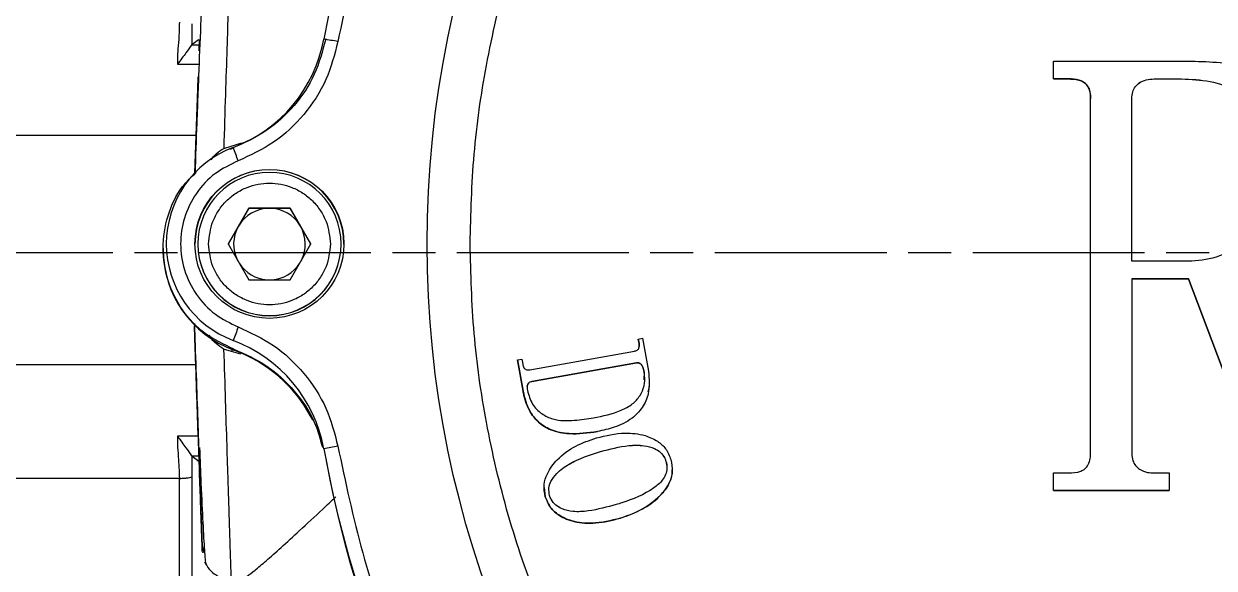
# Model space of a CAD drawing. Header units: millimetres. Extents: x 2003 to 4439, y 563 to 2285.
# Drawn here: x 3572.4 to 3655.5, y 2013.4 to 2051.4 of the extents above; entities that cross this region are included whole.
import ezdxf

# ---------------------------------------------------------------- set-up
doc = ezdxf.new("R2010")
doc.units = ezdxf.units.MM
doc.linetypes.add('AM_ISO08W050', pattern=[18, 12, -1.5, 3, -1.5])
doc.layers.add('AM_7', color=4, linetype='AM_ISO08W050', lineweight=25)

msp = doc.modelspace()

# ---------------------------------------------------------------- linework, layer by layer
at = {"color": 7, "linetype": 'Continuous', "lineweight": 25}
for p, q in [((3584.164, 2051.432), (3584.164, 2049.976)), ((3584.164, 2049.976), (3584.643, 2050.34)), ((3584.677, 2050.341), (3584.677, 2050.327)), ((3584.148, 2049.948), (3584.164, 2049.976)), ((3584.664, 2049.948), (3584.148, 2049.948)), ((3584.677, 2050.327), (3584.65, 2049.533)), ((3644.294, 2047.582), (3644.294, 2048.815)), ((3644.294, 2048.815), (3654.183, 2048.815)), ((3583.17, 2048.599), (3584.668, 2048.599)), ((3584.586, 2047.699), (3584.558, 2046.913)), ((3584.586, 2047.716), (3584.586, 2047.699)), ((3645.334, 2047.582), (3644.294, 2047.582)), ((3644.294, 2047.582), (3644.294, 2047.58)), ((3644.294, 2047.58), (3645.334, 2047.58)), ((3645.334, 2047.582), (3645.334, 2047.58)), ((3651.332, 2047.582), (3653.232, 2047.582)), ((3651.332, 2047.582), (3651.332, 2047.58)), ((3651.332, 2047.58), (3653.232, 2047.58)), ((3653.232, 2047.582), (3653.232, 2047.58)), ((3584.558, 2046.913), (3584.351, 2040.992)), ((3646.895, 2021.435), (3646.895, 2046.195)), ((3649.771, 2034.843), (3649.771, 2046.189)), ((3584.443, 2043.618), (3549.164, 2043.618)), ((3586.39, 2042.726), (3586.919, 2042.881)), ((3586.919, 2042.881), (3587.646, 2043.113)), ((3586.867, 2042.672), (3587.099, 2042.799)), ((3588.143, 2038.547), (3586.7, 2036.047)), ((3587.421, 2037.291), (3588.143, 2038.541)), ((3591.03, 2038.547), (3588.143, 2038.547)), ((3588.143, 2038.541), (3588.143, 2038.547)), ((3588.143, 2038.541), (3589.586, 2038.541)), ((3589.586, 2038.541), (3591.03, 2038.541)), ((3592.473, 2036.047), (3591.03, 2038.547)), ((3591.03, 2038.541), (3591.03, 2038.547)), ((3591.03, 2038.541), (3591.751, 2037.291)), ((3586.701, 2036.044), (3587.421, 2037.291)), ((3591.751, 2037.291), (3592.471, 2036.044)), ((3582.164, 2035.751), (3582.164, 2035.679)), ((3582.386, 2036.049), (3582.386, 2036.016)), ((3584.586, 2036.046), (3584.586, 2036.034)), ((3586.7, 2036.047), (3588.143, 2033.547)), ((3591.03, 2033.547), (3592.473, 2036.047)), ((3594.586, 2036.034), (3594.586, 2036.046)), ((3653.579, 2034.843), (3649.771, 2034.843)), ((3588.143, 2033.547), (3591.03, 2033.547)), ((3653.733, 2033.61), (3649.771, 2033.61)), ((3649.771, 2033.61), (3649.771, 2021.403)), ((3649.771, 2033.608), (3653.733, 2033.608)), ((3659.301, 2018.815), (3653.733, 2033.61)), ((3653.733, 2033.61), (3653.733, 2033.608)), ((3653.733, 2033.608), (3659.301, 2018.813)), ((3587.055, 2029.275), (3587.055, 2029.309)), ((3615.323, 2029.402), (3615.629, 2029.456)), ((3615.379, 2029.096), (3615.323, 2029.402)), ((3615.323, 2029.402), (3615.323, 2029.4)), ((3615.323, 2029.4), (3615.379, 2029.094)), ((3615.379, 2029.096), (3615.379, 2029.094)), ((3615.379, 2029.094), (3615.38, 2028.876)), ((3615.629, 2029.456), (3616.04, 2027.158)), ((3586.943, 2028.544), (3586.387, 2028.704)), ((3586.983, 2028.674), (3586.943, 2028.544)), ((3587.58, 2028.351), (3586.943, 2028.544)), ((3587.099, 2028.631), (3587.099, 2028.704)), ((3606.891, 2027.952), (3607.198, 2028.006)), ((3607.282, 2025.758), (3606.891, 2027.952)), ((3606.891, 2027.952), (3606.891, 2027.95)), ((3606.891, 2027.95), (3607.282, 2025.755)), ((3607.198, 2028.006), (3607.261, 2027.649)), ((3607.751, 2027.262), (3615.051, 2028.562)), ((3549.164, 2027.628), (3584.442, 2027.628)), ((3584.442, 2027.628), (3584.446, 2027.491)), ((3615.198, 2027.746), (3607.897, 2026.445)), ((3607.897, 2026.443), (3615.198, 2027.743)), ((3615.198, 2027.743), (3615.198, 2027.746)), ((3615.733, 2027.102), (3615.723, 2026.563)), ((3615.733, 2027.102), (3615.733, 2027.104)), ((3607.897, 2026.443), (3607.897, 2026.445)), ((3607.282, 2025.758), (3607.282, 2025.755)), ((3616.098, 2026.107), (3616.098, 2026.11)), ((3592.605, 2023.704), (3592.496, 2023.952)), ((3584.617, 2022.611), (3583.17, 2022.611)), ((3593.377, 2021.737), (3593.377, 2021.703)), ((3584.164, 2021.229), (3584.148, 2021.257)), ((3584.148, 2021.257), (3584.664, 2021.257)), ((3584.164, 2021.229), (3584.164, 2019.772)), ((3584.679, 2020.835), (3584.164, 2021.229)), ((3584.667, 2021.257), (3584.728, 2021.257)), ((3583.298, 2019.67), (3549.164, 2019.666)), ((3617.702, 2020.28), (3617.702, 2020.283)), ((3644.294, 2018.815), (3644.294, 2020.048)), ((3644.294, 2020.048), (3645.334, 2020.048)), ((3651.332, 2020.048), (3652.372, 2020.048)), ((3652.372, 2020.048), (3652.372, 2018.815)), ((3608.744, 2019.04), (3608.744, 2019.038)), ((3608.757, 2019.04), (3608.835, 2018.385)), ((3652.372, 2018.815), (3644.294, 2018.815)), ((3644.294, 2018.815), (3644.294, 2018.813)), ((3644.294, 2018.813), (3652.372, 2018.813)), ((3652.372, 2018.815), (3652.372, 2018.813))]:
    msp.add_line(p, q, dxfattribs=at)
at = {"color": 7, "linetype": 'Continuous', "lineweight": 25, "flags": 128}
for points in [[(3583.297, 1959.63), (3583.297, 1960.9), (3583.297, 1962.515), (3583.297, 1964.467), (3583.297, 1966.747), (3583.297, 1969.346), (3583.297, 1972.25), (3583.297, 1975.447), (3583.297, 1978.921), (3583.297, 1982.657), (3583.297, 1986.637), (3583.297, 1990.843), (3583.297, 1995.255), (3583.297, 1999.853), (3583.298, 2004.616), (3583.298, 2009.522), (3583.298, 2014.548), (3583.298, 2019.67)], [(3584.164, 2019.772), (3584.164, 2014.682), (3584.164, 2009.689), (3584.164, 2004.815), (3584.164, 2000.083), (3584.163, 1995.514), (3584.163, 1991.131), (3584.163, 1986.952), (3584.163, 1982.997), (3584.163, 1979.286), (3584.163, 1975.834), (3584.163, 1972.658), (3584.163, 1969.772), (3584.163, 1967.19), (3584.163, 1964.925), (3584.163, 1962.985), (3584.163, 1961.381), (3584.163, 1960.119)]]:
    msp.add_lwpolyline(points, dxfattribs=at)
at = {"color": 7, "linetype": 'Continuous', "lineweight": 25}
for centre, radius in [((3672.086, 2036.052), 71.5), ((3589.586, 2036.052), 5.2)]:
    msp.add_circle(centre, radius, dxfattribs=at)
for centre, radius, start, end in [((3672.086, 2036.049), 80, 100.30604, 169.69383), ((3583.538, 2052.151), 10, 290.58663, 349.69385), ((3572.88, 1933.453), 118.693, 79.57321, 80.05575), ((3589.586, 2036.049), 7.2, 110.58661, 179.99981), ((3278.279, 1926.011), 330.121, 20.5433, 20.71651), ((3589.586, 2036.034), 5.2, 0.00011, 179.99974), ((3589.586, 2036.046), 5, 359.99978, 179.99975), ((3589.586, 2036.041), 2.5, 89.99966, 149.9996), ((3589.586, 2036.041), 2.5, 29.99978, 89.99971), ((3589.586, 2036.041), 2.5, 149.99962, 207.09742), ((3589.586, 2036.041), 2.5, 332.90197, 29.99975), ((3589.664, 2035.679), 7.5, 179.99988, 250.00153), ((3589.586, 2036.049), 7.2, 179.99987, 249.41339), ((3589.586, 2036.046), 5, 179.99995, 359.99959), ((3589.586, 2036.034), 5, 179.99995, 359.99959), ((3589.586, 2036.041), 2.5, 212.9021, 265.89476), ((3589.586, 2036.041), 2.5, 274.10462, 327.09726), ((3900.955, 1912.209), 335.031, 159.37056, 159.54192), ((3583.538, 2019.948), 10, 10.30615, 69.41337), ((3583.679, 2019.234), 10, 28.14855, 70.0015), ((3615.41, 1904.766), 119.028, 100.18577, 100.66732), ((3672.086, 2036.05), 80, 190.30617, 259.69396), ((3672.164, 2035.677), 80, 190.52799, 258.6349)]:
    msp.add_arc(centre, radius, start, end, dxfattribs=at)
for points, knots in [([(3657.953, 2113.777), (3655.457, 2113.25), (3650.419, 2112.188), (3643.042, 2109.649), (3635.8, 2106.38), (3628.821, 2102.318), (3622.218, 2097.506), (3616.125, 2092.013), (3610.632, 2085.92), (3605.82, 2079.317), (3601.758, 2072.338), (3598.489, 2065.096), (3595.95, 2057.719), (3594.887, 2052.681), (3594.361, 2050.185)], [0, 0, 0, 0, 0.079959, 0.161371, 0.244142, 0.328893, 0.414217, 0.5, 0.585778, 0.671102, 0.755858, 0.838624, 0.920039, 1, 1, 1, 1]), ([(3603.586, 2036.058), (3603.641, 2038.147), (3603.751, 2042.325), (3604.661, 2048.664), (3606.147, 2055.016), (3608.321, 2061.382), (3611.152, 2067.605), (3614.666, 2073.628), (3618.82, 2079.32), (3623.563, 2084.581), (3628.825, 2089.325), (3634.516, 2093.479), (3640.539, 2096.992), (3646.762, 2099.824), (3653.128, 2101.995), (3659.48, 2103.49), (3665.819, 2104.368), (3672.086, 2104.653), (3678.354, 2104.368), (3684.692, 2103.491), (3691.045, 2101.995), (3697.411, 2099.824), (3703.634, 2096.992), (3709.656, 2093.479), (3715.348, 2089.325), (3720.61, 2084.581), (3725.353, 2079.32), (3729.507, 2073.628), (3733.021, 2067.605), (3735.852, 2061.382), (3738.026, 2055.017), (3739.512, 2048.664), (3740.422, 2042.325), (3740.532, 2038.147), (3740.586, 2036.058)], [0, 0, 0, 0, 0.0291236, 0.0582485, 0.08912, 0.1199941, 0.1519015, 0.1843128, 0.2170688, 0.25, 0.2829312, 0.3156872, 0.3480985, 0.3800059, 0.4108775, 0.4417515, 0.4708745, 0.5, 0.529123, 0.5582485, 0.58912, 0.6199941, 0.6519015, 0.6843128, 0.7170688, 0.75, 0.7829312, 0.8156872, 0.8480985, 0.8800059, 0.9108775, 0.9417515, 0.9708751, 1, 1, 1, 1]), ([(3586.909, 2058.919), (3586.907, 2058.868), (3586.903, 2058.766), (3586.878, 2057.996), (3586.846, 2056.985), (3586.81, 2055.856), (3586.762, 2054.35), (3586.697, 2052.342), (3586.612, 2049.682), (3586.509, 2046.467), (3586.431, 2044.001), (3586.39, 2042.726)], [0, 0, 0, 0, 0.121733, 0.245653, 0.329531, 0.414385, 0.500215, 0.61122, 0.731521, 0.861116, 1, 1, 1, 1]), ([(3585.195, 2057.801), (3585.181, 2057.837), (3585.139, 2057.949), (3585.057, 2057.021), (3584.945, 2055.124), (3584.816, 2052.29), (3584.671, 2048.718), (3584.525, 2044.871), (3584.426, 2042.132), (3584.382, 2040.92)], [0, 0, 0, 0, 0.076668, 0.237883, 0.398102, 0.557482, 0.716191, 0.874395, 1, 1, 1, 1]), ([(3583.298, 2051.536), (3583.286, 2051.134), (3583.265, 2050.427), (3583.189, 2049.59), (3583.161, 2049.014), (3583.167, 2048.729), (3583.17, 2048.599)], [0, 0, 0, 0, 0.3927265, 0.6900266, 0.8591704, 1, 1, 1, 1]), ([(3584.148, 2049.948), (3584.024, 2049.777), (3583.745, 2049.389), (3583.376, 2048.882), (3583.17, 2048.599)], [0, 0, 0, 0, 0.443497, 1, 1, 1, 1]), ([(3594.361, 2050.185), (3594.127, 2049.282), (3593.652, 2047.445), (3592.068, 2045.032), (3589.976, 2043.042), (3588.253, 2042.247), (3587.406, 2041.856)], [0, 0, 0, 0, 0.2457963, 0.5, 0.7542037, 1, 1, 1, 1]), ([(3654.183, 2048.815), (3654.851, 2048.795), (3656.086, 2048.758), (3657.853, 2048.381), (3659.516, 2047.702), (3661.036, 2046.534), (3662.181, 2044.655), (3662.489, 2042.935), (3662.507, 2041.886), (3662.511, 2041.675)], [0, 0, 0, 0, 0.160365, 0.296332, 0.431737, 0.589347, 0.747826, 0.949128, 1, 1, 1, 1]), ([(3646.895, 2046.195), (3646.885, 2046.399), (3646.87, 2046.723), (3646.672, 2047.127), (3646.411, 2047.373), (3645.957, 2047.562), (3645.589, 2047.574), (3645.334, 2047.582)], [0, 0, 0, 0, 0.250411, 0.398556, 0.54744, 0.686236, 1, 1, 1, 1]), ([(3645.334, 2047.58), (3645.581, 2047.572), (3645.951, 2047.561), (3646.411, 2047.373), (3646.673, 2047.121), (3646.853, 2046.75), (3646.889, 2046.43), (3646.894, 2046.225), (3646.895, 2046.193)], [0, 0, 0, 0, 0.304676, 0.455037, 0.606549, 0.74539, 0.96037, 1, 1, 1, 1]), ([(3649.771, 2046.189), (3649.781, 2046.358), (3649.799, 2046.656), (3649.993, 2047.046), (3650.318, 2047.344), (3650.779, 2047.55), (3651.145, 2047.571), (3651.332, 2047.582)], [0, 0, 0, 0, 0.212555, 0.375218, 0.538546, 0.763737, 1, 1, 1, 1]), ([(3649.771, 2046.187), (3649.781, 2046.355), (3649.799, 2046.653), (3649.993, 2047.044), (3650.318, 2047.342), (3650.779, 2047.548), (3651.145, 2047.569), (3651.332, 2047.58)], [0, 0, 0, 0, 0.212555, 0.375218, 0.538546, 0.763737, 1, 1, 1, 1]), ([(3653.232, 2047.582), (3653.902, 2047.554), (3655.247, 2047.498), (3657.055, 2046.867), (3658.376, 2045.714), (3659.299, 2044.114), (3659.606, 2042.569), (3659.629, 2041.547), (3659.634, 2041.302)], [0, 0, 0, 0, 0.196061, 0.394111, 0.547436, 0.700125, 0.928087, 1, 1, 1, 1]), ([(3653.232, 2047.58), (3653.902, 2047.552), (3655.247, 2047.495), (3657.055, 2046.865), (3658.376, 2045.712), (3659.299, 2044.112), (3659.606, 2042.567), (3659.629, 2041.545), (3659.634, 2041.3)], [0, 0, 0, 0, 0.1960612, 0.3941112, 0.5474359, 0.700125, 0.9280873, 1, 1, 1, 1]), ([(3585.517, 2041.932), (3585.629, 2042.08), (3585.871, 2042.399), (3586.209, 2042.612), (3586.39, 2042.726)], [0, 0, 0, 0, 0.464709, 1, 1, 1, 1]), ([(3587.406, 2041.856), (3586.853, 2041.591), (3585.719, 2041.05), (3584.41, 2039.632), (3583.572, 2037.916), (3583.296, 2036.052), (3583.572, 2034.187), (3584.41, 2032.471), (3585.719, 2031.053), (3586.853, 2030.512), (3587.406, 2030.248)], [0, 0, 0, 0, 0.122089, 0.25, 0.377911, 0.5, 0.622089, 0.75, 0.877911, 1, 1, 1, 1]), ([(3659.634, 2041.302), (3659.604, 2040.633), (3659.543, 2039.287), (3658.86, 2037.357), (3657.512, 2035.959), (3655.828, 2035.089), (3654.48, 2034.863), (3653.702, 2034.845), (3653.579, 2034.843)], [0, 0, 0, 0, 0.200351, 0.402646, 0.59747, 0.766762, 0.96323, 1, 1, 1, 1]), ([(3587.099, 2028.704), (3586.404, 2029.029), (3585.016, 2029.678), (3583.426, 2031.39), (3582.399, 2033.458), (3582.043, 2035.756), (3582.412, 2038.029), (3583.246, 2039.887), (3584.137, 2040.73), (3584.472, 2041.047)], [0, 0, 0, 0, 0.151449, 0.302897, 0.454346, 0.605795, 0.757244, 0.908692, 1, 1, 1, 1]), ([(3585.336, 2036.047), (3585.393, 2036.582), (3585.481, 2037.404), (3586.01, 2038.394), (3586.559, 2039.074), (3587.24, 2039.626), (3588.229, 2040.139), (3589.586, 2040.4), (3590.943, 2040.139), (3591.933, 2039.626), (3592.614, 2039.074), (3593.162, 2038.394), (3593.692, 2037.404), (3593.78, 2036.582), (3593.836, 2036.047)], [0, 0, 0, 0, 0.119728, 0.18418, 0.25, 0.31582, 0.380272, 0.5, 0.619728, 0.68418, 0.75, 0.81582, 0.880272, 1, 1, 1, 1]), ([(3593.836, 2036.047), (3593.78, 2035.513), (3593.692, 2034.69), (3593.162, 2033.701), (3592.614, 2033.021), (3591.933, 2032.469), (3590.943, 2031.955), (3589.586, 2031.695), (3588.229, 2031.955), (3587.24, 2032.469), (3586.559, 2033.021), (3586.01, 2033.701), (3585.48, 2034.69), (3585.393, 2035.513), (3585.336, 2036.047)], [0, 0, 0, 0, 0.119728, 0.18418, 0.25, 0.31582, 0.380272, 0.5, 0.619728, 0.68418, 0.75, 0.81582, 0.880272, 1, 1, 1, 1]), ([(3740.586, 2036.058), (3740.532, 2033.969), (3740.422, 2029.791), (3739.512, 2023.452), (3738.026, 2017.1), (3735.852, 2010.734), (3733.021, 2004.511), (3729.507, 1998.488), (3725.353, 1992.796), (3720.61, 1987.535), (3715.348, 1982.791), (3709.656, 1978.637), (3703.634, 1975.124), (3697.411, 1972.292), (3691.045, 1970.121), (3684.693, 1968.626), (3678.354, 1967.748), (3672.087, 1967.463), (3665.819, 1967.748), (3659.481, 1968.625), (3653.128, 1970.121), (3646.762, 1972.292), (3640.539, 1975.124), (3634.516, 1978.637), (3628.825, 1982.791), (3623.563, 1987.535), (3618.82, 1992.796), (3614.666, 1998.488), (3611.152, 2004.511), (3608.321, 2010.734), (3606.147, 2017.099), (3604.661, 2023.452), (3603.751, 2029.791), (3603.641, 2033.969), (3603.586, 2036.058)], [0, 0, 0, 0, 0.029124, 0.058248, 0.08912, 0.119994, 0.151902, 0.184313, 0.217069, 0.25, 0.282931, 0.315687, 0.348098, 0.380006, 0.410878, 0.441752, 0.470875, 0.5, 0.529123, 0.558248, 0.58912, 0.619994, 0.651902, 0.684313, 0.717069, 0.75, 0.782931, 0.815687, 0.848098, 0.880006, 0.910878, 0.941752, 0.970875, 1, 1, 1, 1]), ([(3584.345, 2030.481), (3584.367, 2029.838), (3584.431, 2028.02), (3584.528, 2025.234), (3584.633, 2022.229), (3584.723, 2019.628), (3584.798, 2017.492), (3584.853, 2015.894), (3584.889, 2014.871), (3584.903, 2014.463), (3584.895, 2014.673), (3584.866, 2015.503), (3584.816, 2016.921), (3584.747, 2018.891), (3584.661, 2021.355), (3584.56, 2024.224), (3584.484, 2026.402), (3584.446, 2027.491)], [0, 0, 0, 0, 0.037596, 0.106337, 0.17508, 0.243824, 0.312567, 0.381309, 0.450052, 0.518795, 0.587537, 0.656279, 0.725023, 0.793766, 0.86251, 0.931255, 1, 1, 1, 1]), ([(3584.442, 2027.628), (3584.436, 2027.784), (3584.425, 2028.105), (3584.384, 2029.275), (3584.351, 2030.238), (3584.348, 2030.325)], [0, 0, 0, 0, 0.46206, 0.951091, 1, 1, 1, 1]), ([(3584.583, 2023.626), (3584.581, 2023.672), (3584.578, 2023.744), (3584.564, 2024.166), (3584.546, 2024.683), (3584.521, 2025.376), (3584.493, 2026.203), (3584.466, 2026.983), (3584.439, 2027.762), (3584.41, 2028.588), (3584.385, 2029.279), (3584.368, 2029.793), (3584.353, 2030.212), (3584.35, 2030.28), (3584.349, 2030.325)], [0, 0, 0, 0, 0.12136, 0.18479, 0.249869, 0.355021, 0.422585, 0.5, 0.577419, 0.644984, 0.750131, 0.815213, 0.878643, 1, 1, 1, 1]), ([(3586.387, 2028.704), (3586.214, 2028.818), (3585.86, 2029.052), (3585.525, 2029.4), (3585.423, 2029.633), (3585.409, 2029.666)], [0, 0, 0, 0, 0.4490394, 0.924132, 1, 1, 1, 1]), ([(3587.406, 2030.248), (3588.253, 2029.857), (3589.976, 2029.061), (3592.068, 2027.071), (3593.652, 2024.658), (3594.127, 2022.821), (3594.361, 2021.918)], [0, 0, 0, 0, 0.2457963, 0.5, 0.7542037, 1, 1, 1, 1]), ([(3615.051, 2028.562), (3615.124, 2028.581), (3615.228, 2028.607), (3615.334, 2028.701), (3615.386, 2028.802), (3615.399, 2028.939), (3615.386, 2029.04), (3615.379, 2029.096)], [0, 0, 0, 0, 0.3039299, 0.4394116, 0.5752405, 0.7665382, 1, 1, 1, 1]), ([(3586.387, 2028.704), (3586.426, 2027.481), (3586.501, 2025.115), (3586.589, 2022.325), (3586.656, 2020.224), (3586.706, 2018.676), (3586.76, 2016.991), (3586.813, 2015.316), (3586.859, 2013.862), (3586.887, 2012.979), (3586.899, 2012.591), (3586.897, 2012.663), (3586.896, 2012.678)], [0, 0, 0, 0, 0.134075, 0.259444, 0.338225, 0.41313, 0.484157, 0.608504, 0.730635, 0.850552, 0.968258, 1, 1, 1, 1]), ([(3587.099, 2028.704), (3587.89, 2028.347), (3589.474, 2027.634), (3591.378, 2025.831), (3592.726, 2023.869), (3593.118, 2022.437), (3593.281, 2021.841)], [0, 0, 0, 0, 0.26933, 0.53866, 0.80799, 1, 1, 1, 1]), ([(3607.261, 2027.649), (3607.28, 2027.564), (3607.305, 2027.443), (3607.4, 2027.32), (3607.495, 2027.265), (3607.616, 2027.245), (3607.704, 2027.256), (3607.751, 2027.262)], [0, 0, 0, 0, 0.35696, 0.506296, 0.628832, 0.807113, 1, 1, 1, 1]), ([(3612.197, 2023.895), (3612.855, 2024.032), (3613.808, 2024.229), (3614.901, 2024.813), (3615.468, 2025.412), (3615.764, 2026.113), (3615.794, 2026.7), (3615.747, 2027.016), (3615.733, 2027.104)], [0, 0, 0, 0, 0.371772, 0.537551, 0.679482, 0.821953, 0.950737, 1, 1, 1, 1]), ([(3616.04, 2027.158), (3616.084, 2026.625), (3616.157, 2025.742), (3615.646, 2024.598), (3614.838, 2023.746), (3613.718, 2023.208), (3612.868, 2023.026), (3612.472, 2022.941)], [0, 0, 0, 0, 0.251835, 0.417408, 0.583236, 0.805839, 1, 1, 1, 1]), ([(3615.198, 2027.743), (3615.244, 2027.748), (3615.326, 2027.756), (3615.447, 2027.709), (3615.559, 2027.606), (3615.671, 2027.399), (3615.709, 2027.217), (3615.733, 2027.102)], [0, 0, 0, 0, 0.146677, 0.259785, 0.406359, 0.624533, 1, 1, 1, 1]), ([(3615.733, 2027.104), (3615.715, 2027.193), (3615.678, 2027.373), (3615.583, 2027.581), (3615.464, 2027.696), (3615.369, 2027.746), (3615.278, 2027.755), (3615.221, 2027.748), (3615.198, 2027.746)], [0, 0, 0, 0, 0.2921955, 0.5874478, 0.7122589, 0.8180509, 0.9240716, 1, 1, 1, 1]), ([(3607.897, 2026.445), (3607.846, 2026.433), (3607.759, 2026.41), (3607.656, 2026.317), (3607.589, 2026.188), (3607.563, 2026.011), (3607.58, 2025.882), (3607.589, 2025.812)], [0, 0, 0, 0, 0.193467, 0.335879, 0.508687, 0.733966, 1, 1, 1, 1]), ([(3607.582, 2026.074), (3607.582, 2026.088), (3607.578, 2026.146), (3607.617, 2026.243), (3607.683, 2026.347), (3607.784, 2026.416), (3607.858, 2026.434), (3607.897, 2026.443)], [0, 0, 0, 0, 0.082416, 0.326896, 0.572311, 0.772655, 1, 1, 1, 1]), ([(3612.472, 2022.941), (3611.805, 2022.851), (3610.742, 2022.706), (3609.349, 2022.96), (3608.415, 2023.484), (3607.703, 2024.328), (3607.404, 2025.146), (3607.302, 2025.662), (3607.282, 2025.758)], [0, 0, 0, 0, 0.298114, 0.474394, 0.620068, 0.765882, 0.956507, 1, 1, 1, 1]), ([(3607.282, 2025.755), (3607.4, 2025.282), (3607.6, 2024.48), (3608.332, 2023.551), (3609.292, 2022.967), (3610.727, 2022.701), (3611.816, 2022.85), (3612.472, 2022.939)], [0, 0, 0, 0, 0.214788, 0.363839, 0.513204, 0.70643, 1, 1, 1, 1]), ([(3607.589, 2025.812), (3607.683, 2025.482), (3607.863, 2024.852), (3608.539, 2024.158), (3609.555, 2023.69), (3610.823, 2023.687), (3611.758, 2023.828), (3612.197, 2023.895)], [0, 0, 0, 0, 0.179595, 0.343759, 0.495827, 0.763697, 1, 1, 1, 1]), ([(3616.007, 2025.724), (3616.054, 2025.843), (3616.104, 2025.969), (3616.096, 2026.1), (3616.095, 2026.107)], [0, 0, 0, 0, 0.945411, 1, 1, 1, 1]), ([(3583.17, 2022.611), (3583.167, 2022.431), (3583.16, 2021.969), (3583.248, 2021.004), (3583.278, 2020.18), (3583.298, 2019.67)], [0, 0, 0, 0, 0.194242, 0.500626, 1, 1, 1, 1]), ([(3583.17, 2022.611), (3583.373, 2022.33), (3583.743, 2021.821), (3584.022, 2021.432), (3584.148, 2021.257)], [0, 0, 0, 0, 0.551285, 1, 1, 1, 1]), ([(3608.835, 2018.387), (3608.784, 2018.672), (3608.686, 2019.219), (3608.999, 2020.144), (3609.712, 2021.122), (3610.919, 2021.988), (3611.918, 2022.33), (3612.41, 2022.498)], [0, 0, 0, 0, 0.1423228, 0.273484, 0.4736487, 0.7406336, 1, 1, 1, 1]), ([(3612.41, 2022.498), (3613.067, 2022.656), (3614.186, 2022.926), (3615.666, 2022.751), (3616.637, 2022.338), (3617.292, 2021.752), (3617.494, 2021.249), (3617.6, 2020.984)], [0, 0, 0, 0, 0.335879, 0.572344, 0.731569, 0.859032, 1, 1, 1, 1]), ([(3584.705, 2021.818), (3584.739, 2020.966), (3584.822, 2018.902), (3584.935, 2016.435), (3585.046, 2014.533), (3585.127, 2013.608), (3585.168, 2013.712), (3585.182, 2013.746)], [0, 0, 0, 0, 0.166391, 0.403545, 0.641937, 0.881799, 1, 1, 1, 1]), ([(3594.361, 2021.918), (3594.887, 2019.422), (3595.95, 2014.385), (3598.488, 2007.008), (3601.758, 1999.766), (3605.82, 1992.787), (3610.632, 1986.184), (3616.124, 1980.09), (3622.218, 1974.598), (3628.821, 1969.786), (3635.8, 1965.723), (3643.042, 1962.454), (3650.419, 1959.915), (3655.457, 1958.853), (3657.953, 1958.326)], [0, 0, 0, 0, 0.079959, 0.161371, 0.244142, 0.328893, 0.414217, 0.5, 0.585778, 0.671102, 0.755858, 0.838624, 0.920039, 1, 1, 1, 1]), ([(3609.135, 2018.478), (3609.105, 2018.646), (3609.045, 2018.977), (3609.237, 2019.522), (3609.696, 2020.138), (3610.841, 2020.953), (3611.944, 2021.306), (3612.693, 2021.546)], [0, 0, 0, 0, 0.098439, 0.192959, 0.327087, 0.54288, 1, 1, 1, 1]), ([(3609.093, 2018.934), (3609.091, 2018.949), (3609.072, 2019.125), (3609.252, 2019.519), (3609.688, 2020.136), (3610.846, 2020.95), (3611.946, 2021.304), (3612.693, 2021.544)], [0, 0, 0, 0, 0.009569, 0.113407, 0.260756, 0.49782, 1, 1, 1, 1]), ([(3612.693, 2021.546), (3613.342, 2021.719), (3614.337, 2021.984), (3615.627, 2022.007), (3616.391, 2021.818), (3616.898, 2021.507), (3617.149, 2021.172), (3617.227, 2020.946), (3617.249, 2020.88)], [0, 0, 0, 0, 0.397346, 0.609831, 0.759517, 0.858592, 0.95839, 1, 1, 1, 1]), ([(3612.693, 2021.544), (3613.342, 2021.717), (3614.337, 2021.982), (3615.627, 2022.005), (3616.391, 2021.816), (3616.898, 2021.504), (3617.149, 2021.169), (3617.227, 2020.944), (3617.249, 2020.878)], [0, 0, 0, 0, 0.3973458, 0.609831, 0.7595167, 0.8585918, 0.95839, 1, 1, 1, 1]), ([(3645.334, 2020.048), (3645.632, 2020.06), (3646.049, 2020.077), (3646.521, 2020.337), (3646.764, 2020.648), (3646.883, 2021.033), (3646.891, 2021.31), (3646.895, 2021.435)], [0, 0, 0, 0, 0.364031, 0.510061, 0.655864, 0.843841, 1, 1, 1, 1]), ([(3649.771, 2021.403), (3649.782, 2021.234), (3649.801, 2020.937), (3650.007, 2020.554), (3650.354, 2020.251), (3650.819, 2020.068), (3651.176, 2020.054), (3651.332, 2020.048)], [0, 0, 0, 0, 0.21541, 0.378382, 0.541893, 0.800389, 1, 1, 1, 1]), ([(3617.249, 2020.88), (3617.285, 2020.714), (3617.353, 2020.399), (3617.25, 2019.926), (3616.952, 2019.432), (3615.985, 2018.627), (3614.831, 2018.159), (3613.918, 2017.879), (3613.79, 2017.84)], [0, 0, 0, 0, 0.099013, 0.188639, 0.277978, 0.435263, 0.920804, 1, 1, 1, 1]), ([(3617.6, 2020.984), (3617.656, 2020.702), (3617.768, 2020.134), (3617.489, 2019.226), (3616.728, 2018.251), (3615.55, 2017.401), (3614.53, 2017.047), (3614.073, 2016.889)], [0, 0, 0, 0, 0.14267, 0.2869, 0.459199, 0.757548, 1, 1, 1, 1]), ([(3617.249, 2020.878), (3617.3, 2020.711), (3617.352, 2020.542), (3617.317, 2020.375), (3617.317, 2020.373)], [0, 0, 0, 0, 0.986511, 1, 1, 1, 1]), ([(3614.073, 2016.886), (3614.706, 2017.119), (3615.808, 2017.525), (3616.956, 2018.485), (3617.523, 2019.349), (3617.723, 2019.932), (3617.688, 2020.228), (3617.683, 2020.279)], [0, 0, 0, 0, 0.382287, 0.665266, 0.83077, 0.971293, 1, 1, 1, 1]), ([(3587.673, 2012.653), (3587.684, 2012.646), (3587.724, 2012.622), (3588.014, 2012.813), (3588.549, 2013.227), (3589.341, 2013.903), (3590.381, 2014.828), (3591.712, 2016.046), (3593.001, 2017.241), (3593.906, 2018.09), (3594.211, 2018.376)], [0, 0, 0, 0, 0.047297, 0.17285, 0.304394, 0.439791, 0.587493, 0.742797, 0.913432, 1, 1, 1, 1]), ([(3614.073, 2016.889), (3613.418, 2016.728), (3612.304, 2016.454), (3610.804, 2016.61), (3609.816, 2017.038), (3609.141, 2017.628), (3608.939, 2018.129), (3608.835, 2018.387)], [0, 0, 0, 0, 0.3332849, 0.5666872, 0.7350111, 0.8630417, 1, 1, 1, 1]), ([(3608.835, 2018.385), (3608.94, 2018.125), (3609.151, 2017.603), (3609.881, 2016.987), (3610.967, 2016.562), (3612.451, 2016.479), (3613.507, 2016.744), (3614.073, 2016.886)], [0, 0, 0, 0, 0.1376412, 0.2762501, 0.4601913, 0.7108533, 1, 1, 1, 1]), ([(3613.79, 2017.84), (3613.144, 2017.666), (3612.153, 2017.398), (3610.866, 2017.302), (3610.085, 2017.471), (3609.551, 2017.774), (3609.257, 2018.13), (3609.167, 2018.387), (3609.135, 2018.478)], [0, 0, 0, 0, 0.386905, 0.5938453, 0.741486, 0.8425466, 0.9443486, 1, 1, 1, 1]), ([(3585.019, 2014.976), (3584.984, 2014.732), (3584.937, 2014.414), (3584.925, 2014.489), (3584.922, 2014.507)], [0, 0, 0, 0, 0.763681, 1, 1, 1, 1]), ([(3585.059, 2013.845), (3585.157, 2013.663), (3585.352, 2013.297), (3585.835, 2012.901), (3586.389, 2012.656), (3586.776, 2012.637), (3586.963, 2012.628)], [0, 0, 0, 0, 0.25502, 0.514155, 0.76571, 1, 1, 1, 1])]:
    msp.add_open_spline(points, degree=3, knots=knots, dxfattribs=at)
for points in [[(3593.511, 2050.369), (3593.289, 2049.53), (3592.845, 2047.852), (3591.385, 2045.669), (3589.472, 2043.87), (3587.89, 2043.156), (3587.099, 2042.799)], [(3583.298, 2019.67), (3583.385, 2019.671), (3583.56, 2019.674), (3583.803, 2019.695), (3584.015, 2019.727), (3584.114, 2019.757), (3584.164, 2019.772)]]:
    msp.add_open_spline(points, degree=3, dxfattribs=at)
at = {"layer": 'AM_7'}
msp.add_line((3386.664, 2035.461), (4024.881, 2035.461), dxfattribs=at)

doc.saveas('drawing.dxf')
